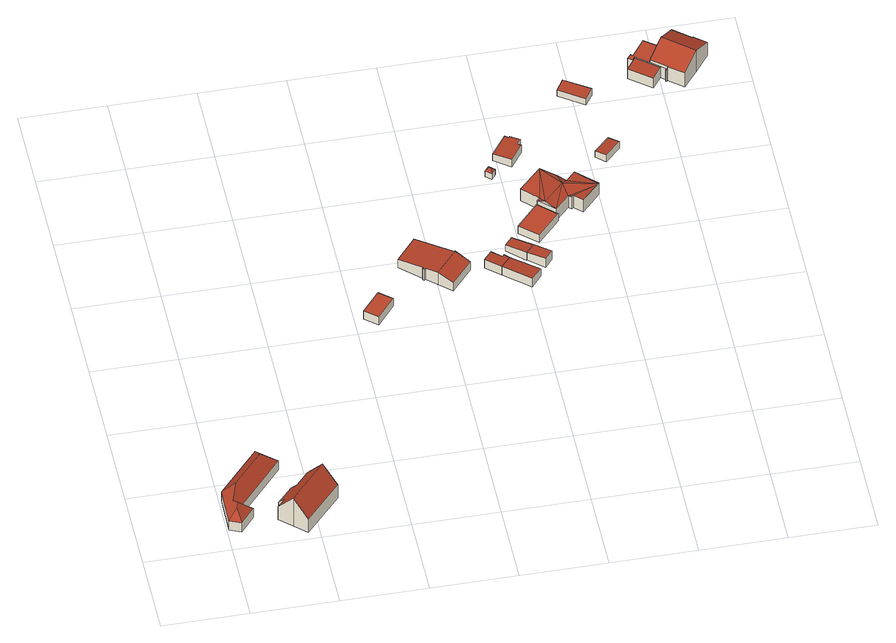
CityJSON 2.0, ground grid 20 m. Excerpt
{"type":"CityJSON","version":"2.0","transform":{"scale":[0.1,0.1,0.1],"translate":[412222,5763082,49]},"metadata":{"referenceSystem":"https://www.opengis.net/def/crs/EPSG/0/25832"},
"CityObjects":{
"building1":{"type":"Building","attributes":{"Gemeindeschluessel":"05515000","Geometrietyp2DReferenz":"3000","function":"31001_2460","roofType":"5000","measuredHeight":6.07},"geometry":[{"type":"Solid","lod":"2","boundaries":[[[[0,1,2,3,4,5,6]],[[7,0,6,8]],[[9,1,0,7]],[[10,2,1,9]],[[11,3,2,10]],[[12,4,3,11]],[[13,5,4,12]],[[8,6,5,13]],[[13,12,14]],[[14,12,11,15]],[[16,17,15,11,10,18]],[[10,9,18]],[[18,9,7,16]],[[16,7,8,17]],[[15,17,8,13,14]]]],"semantics":{"surfaces":[{"type":"GroundSurface"},{"type":"WallSurface"},{"type":"RoofSurface"}],"values":[[0,1,1,1,1,1,1,1,2,2,2,2,2,2,2]]}}]},
"building2":{"type":"Building","attributes":{"Gemeindeschluessel":"05515000","Geometrietyp2DReferenz":"3000","function":"31001_1000","roofType":"3100","measuredHeight":8.55},"address":[{"country":"Germany","locality":"Münster","thoroughfareNumber":"16","thoroughfareName":"Verth"}],"geometry":[{"type":"Solid","lod":"2","boundaries":[[[[19,20,21,22]],[[23,24,20,19]],[[25,26,24,23]],[[27,28,26,25]],[[29,30,28,27]],[[31,32,30,29]],[[33,34,32,31]],[[35,36,34,33]],[[37,38,36,35]],[[22,21,38,37]],[[31,29,27,25,23,19,22,33]],[[37,35,33,22]],[[20,24,26,28,30,32,34,36,38,21]]]],"semantics":{"surfaces":[{"type":"WallSurface"},{"type":"RoofSurface"},{"type":"GroundSurface"}],"values":[[0,0,0,0,0,0,0,0,0,0,1,1,2]]}}]},
"building3":{"type":"Building","attributes":{"Gemeindeschluessel":"05515000","Geometrietyp2DReferenz":"3000","function":"31001_1310","roofType":"1000","measuredHeight":2.4},"geometry":[{"type":"Solid","lod":"2","boundaries":[[[[39,40,41,42]],[[43,44,40,39]],[[45,46,44,43]],[[42,41,46,45]],[[43,39,42,45]],[[40,44,46,41]]]],"semantics":{"surfaces":[{"type":"WallSurface"},{"type":"RoofSurface"},{"type":"GroundSurface"}],"values":[[0,0,0,0,1,2]]}}]},
"building4":{"type":"Building","attributes":{"Gemeindeschluessel":"05515000","Geometrietyp2DReferenz":"3000","function":"31001_1000","roofType":"3100","measuredHeight":3.84},"address":[{"country":"Germany","locality":"Münster","thoroughfareNumber":"14","thoroughfareName":"Verth"}],"geometry":[{"type":"Solid","lod":"2","boundaries":[[[[47,48,49,50]],[[51,52,48,47]],[[53,54,52,51]],[[55,56,54,53]],[[57,58,56,55]],[[59,60,58,57]],[[61,62,60,59]],[[63,64,62,61]],[[65,66,64,63]],[[67,68,66,65]],[[69,70,68,67]],[[50,49,70,69]],[[63,61,59,57,55,53,51,47,50,65]],[[69,67,65,50]],[[48,52,54,56,58,60,62,64,66,68,70,49]]]],"semantics":{"surfaces":[{"type":"WallSurface"},{"type":"RoofSurface"},{"type":"GroundSurface"}],"values":[[0,0,0,0,0,0,0,0,0,0,0,0,1,1,2]]}}]},
"building5":{"type":"Building","attributes":{"Gemeindeschluessel":"05515000","Geometrietyp2DReferenz":"3000","function":"31001_1310","roofType":"2100","measuredHeight":2.63},"geometry":[{"type":"Solid","lod":"2","boundaries":[[[[71,72,73,74]],[[75,76,72,71]],[[77,78,76,75]],[[79,80,78,77]],[[81,82,80,79]],[[74,73,82,81]],[[79,77,75,71,74,81]],[[72,76,78,80,82,73]]]],"semantics":{"surfaces":[{"type":"WallSurface"},{"type":"RoofSurface"},{"type":"GroundSurface"}],"values":[[0,0,0,0,0,0,1,2]]}}]},
"building6":{"type":"Building","attributes":{"Gemeindeschluessel":"05515000","Geometrietyp2DReferenz":"3000","function":"51009_1610","roofType":"2100","measuredHeight":2.66},"geometry":[{"type":"Solid","lod":"2","boundaries":[[[[81,83,84,74]],[[85,86,83,81]],[[87,88,86,85]],[[74,84,88,87]],[[85,81,74,87]],[[83,86,88,84]]]],"semantics":{"surfaces":[{"type":"WallSurface"},{"type":"RoofSurface"},{"type":"GroundSurface"}],"values":[[0,0,0,0,1,2]]}}]},
"building7":{"type":"Building","attributes":{"Gemeindeschluessel":"05515000","Geometrietyp2DReferenz":"3000","function":"31001_2460","roofType":"2100","measuredHeight":2.34},"geometry":[{"type":"Solid","lod":"2","boundaries":[[[[89,90,91,92]],[[93,94,90,89]],[[95,96,94,93]],[[92,91,96,95]],[[93,89,92,95]],[[90,94,96,91]]]],"semantics":{"surfaces":[{"type":"WallSurface"},{"type":"RoofSurface"},{"type":"GroundSurface"}],"values":[[0,0,0,0,1,2]]}}]},
"building8":{"type":"Building","attributes":{"Gemeindeschluessel":"05515000","Geometrietyp2DReferenz":"3000","function":"51009_1610","roofType":"2100","measuredHeight":2.69},"geometry":[{"type":"Solid","lod":"2","boundaries":[[[[97,98,99,100]],[[101,102,98,97]],[[103,104,102,101]],[[100,99,104,103]],[[101,97,100,103]],[[98,102,104,99]]]],"semantics":{"surfaces":[{"type":"WallSurface"},{"type":"RoofSurface"},{"type":"GroundSurface"}],"values":[[0,0,0,0,1,2]]}}]},
"building9":{"type":"Building","attributes":{"Gemeindeschluessel":"05515000","Geometrietyp2DReferenz":"3000","function":"31001_1310","roofType":"5000","measuredHeight":2.4},"geometry":[{"type":"Solid","lod":"2","boundaries":[[[[105,106,107,108]],[[109,110,106,105]],[[111,112,110,109]],[[108,107,112,111]],[[113,111,109,114]],[[109,105,114]],[[114,105,108,113]],[[108,111,113]],[[106,110,112,107]]]],"semantics":{"surfaces":[{"type":"WallSurface"},{"type":"RoofSurface"},{"type":"GroundSurface"}],"values":[[0,0,0,0,1,1,1,1,2]]}}]},
"building10":{"type":"Building","attributes":{"Gemeindeschluessel":"05515000","Geometrietyp2DReferenz":"3000","function":"31001_1310","roofType":"1000","measuredHeight":2.31},"geometry":[{"type":"Solid","lod":"2","boundaries":[[[[115,116,117,118]],[[119,120,116,115]],[[121,122,120,119]],[[123,124,122,121]],[[125,126,124,123]],[[118,117,126,125]],[[123,121,119,115,118,125]],[[116,120,122,124,126,117]]]],"semantics":{"surfaces":[{"type":"WallSurface"},{"type":"RoofSurface"},{"type":"GroundSurface"}],"values":[[0,0,0,0,0,0,1,2]]}}]},
"building11":{"type":"Building","attributes":{"Gemeindeschluessel":"05515000","Geometrietyp2DReferenz":"3000","function":"31001_1310","roofType":"2100","measuredHeight":2.4},"geometry":[{"type":"Solid","lod":"2","boundaries":[[[[127,128,129,130]],[[131,132,128,127]],[[133,134,132,131]],[[135,136,134,133]],[[137,138,136,135]],[[139,140,138,137]],[[141,142,140,139]],[[130,129,142,141]],[[139,137,135,133,131,127,130,141]],[[128,132,134,136,138,140,142,129]]]],"semantics":{"surfaces":[{"type":"WallSurface"},{"type":"RoofSurface"},{"type":"GroundSurface"}],"values":[[0,0,0,0,0,0,0,0,1,2]]}}]},
"building12":{"type":"Building","attributes":{"Gemeindeschluessel":"05515000","Geometrietyp2DReferenz":"3000","function":"31001_1000","roofType":"5000","measuredHeight":4.37},"address":[{"country":"Germany","locality":"Münster","thoroughfareNumber":"12","thoroughfareName":"Verth"}],"geometry":[{"type":"MultiSurface","lod":"2","boundaries":[[[143,144,120,145]],[[146,147,144,143]],[[148,149,147,146]],[[150,151,149,148]],[[152,153,151,150]],[[154,155,153,152]],[[156,157,158,159]],[[160,161,157,156]],[[162,163,161,160]],[[164,122,163,162]],[[145,120,122,164]],[[165,154,152]],[[165,152,150]],[[166,165,150]],[[150,167,166]],[[166,167,148]],[[168,166,148]],[[143,168,148]],[[148,146,143]],[[143,145,168]],[[156,159,165]],[[162,160,156]],[[162,156,165]],[[162,165,166]],[[164,162,166]],[[166,168,164]],[[148,167,150]],[[164,168,145]],[[144,147,149,151,153,155,158,157,161,163,122,120]],[[155,154,165,159,158]],[[165,154,159]]],"semantics":{"surfaces":[{"type":"WallSurface"},{"type":"RoofSurface"},{"type":"GroundSurface"},{"type":"ClosureSurface"}],"values":[0,0,0,0,0,0,0,0,0,0,0,1,1,1,1,1,1,1,1,1,1,1,1,1,1,1,0,0,2,0,3]}}]},
"building13":{"type":"Building","attributes":{"Gemeindeschluessel":"05515000","Geometrietyp2DReferenz":"3000","function":"31001_1310","roofType":"2100","measuredHeight":2.11},"geometry":[{"type":"Solid","lod":"2","boundaries":[[[[169,170,171,172]],[[173,174,170,169]],[[175,176,174,173]],[[172,171,176,175]],[[173,169,172,175]],[[170,174,176,171]]]],"semantics":{"surfaces":[{"type":"WallSurface"},{"type":"RoofSurface"},{"type":"GroundSurface"}],"values":[[0,0,0,0,1,2]]}}]},
"building14":{"type":"Building","attributes":{"Gemeindeschluessel":"05515000","Geometrietyp2DReferenz":"3000","function":"31001_1310","roofType":"2100","measuredHeight":2.14},"geometry":[{"type":"Solid","lod":"2","boundaries":[[[[177,178,179,180]],[[181,182,178,177]],[[183,184,182,181]],[[180,179,184,183]],[[181,177,180,183]],[[178,182,184,179]]]],"semantics":{"surfaces":[{"type":"WallSurface"},{"type":"RoofSurface"},{"type":"GroundSurface"}],"values":[[0,0,0,0,1,2]]}}]},
"building15":{"type":"Building","attributes":{"Gemeindeschluessel":"05515000","Geometrietyp2DReferenz":"3000","function":"31001_2460","roofType":"2100","measuredHeight":3.19},"geometry":[{"type":"Solid","lod":"2","boundaries":[[[[185,186,187,188]],[[189,190,186,185]],[[191,192,190,189]],[[193,194,192,191]],[[188,187,194,193]],[[191,189,185,188,193]],[[186,190,192,194,187]]]],"semantics":{"surfaces":[{"type":"WallSurface"},{"type":"RoofSurface"},{"type":"GroundSurface"}],"values":[[0,0,0,0,0,1,2]]}}]},
"building16":{"type":"Building","attributes":{"Gemeindeschluessel":"05515000","Geometrietyp2DReferenz":"3000","function":"31001_1000"},"address":[{"country":"Germany","locality":"Münster","thoroughfareNumber":"10","thoroughfareName":"Verth"}],"children":["building16-1","building16-2"]},
"building16-1":{"type":"BuildingPart","attributes":{"roofType":"1000","measuredHeight":3.31},"parents":["building16"],"geometry":[{"type":"Solid","lod":"2","boundaries":[[[[195,196,197,198]],[[199,200,196,195]],[[201,202,200,199]],[[203,204,202,201]],[[205,192,204,203]],[[206,190,192,205]],[[207,186,190,206]],[[208,209,186,207]],[[210,211,209,208]],[[212,213,211,210]],[[214,215,213,212]],[[216,217,215,214]],[[212,210,208,207,206,205,203,201,199,195,198,218,219,216,214]],[[220,221,197,196,200,202,204,192,190,186,209,211,213,215,217]],[[217,216,219,220]],[[220,219,218,221]],[[221,218,198,197]]]],"semantics":{"surfaces":[{"type":"WallSurface"},{"type":"RoofSurface"},{"type":"GroundSurface"},{"type":"ClosureSurface"}],"values":[[0,0,0,0,0,0,0,0,0,0,0,0,1,2,0,3,3]]}}]},
"building16-2":{"type":"BuildingPart","attributes":{"roofType":"3100","measuredHeight":6.52},"parents":["building16"],"geometry":[{"type":"Solid","lod":"2","boundaries":[[[[222,217,220,219,223]],[[224,225,217,222]],[[226,227,225,224]],[[228,229,227,226]],[[230,231,229,228]],[[232,233,231,230]],[[234,235,233,232]],[[236,196,235,234]],[[237,198,197,196,236]],[[230,228,226,224,222,223,232]],[[238,237,236,234,232,223]],[[221,220,217,225,227,229,231,233,235,196,197]],[[218,198,237,238]],[[221,197,198,218]],[[218,238,223,219]],[[221,218,219,220]]]],"semantics":{"surfaces":[{"type":"WallSurface"},{"type":"RoofSurface"},{"type":"GroundSurface"},{"type":"ClosureSurface"}],"values":[[0,0,0,0,0,0,0,0,0,1,1,2,0,3,0,3]]}}]}
},
"vertices":[
[62,77,18],[28,38,18],[2,49,18],[3,141,18],[99,250,18],[144,211,18],[42,94,18],[62,77,46],[42,94,46],[28,38,46],[2,49,46],[3,141,46],[99,250,46],[144,211,46],[102,208,79],[33,129,79],[27,75,74],[19,93,64],[22,62,68],
[113,57,61],[113,57,21],[142,32,21],[142,32,106],[131,77,61],[131,77,21],[120,87,44],[120,87,21],[155,125,44],[155,125,21],[166,115,61],[166,115,21],[197,149,61],[197,149,21],[225,124,106],[225,124,21],[254,98,61],[254,98,21],[170,6,61],[170,6,21],
[458,676,49],[458,676,25],[416,626,25],[416,626,49],[488,652,49],[488,652,25],[446,601,49],[446,601,25],
[574,721,57],[574,721,23],[597,700,23],[597,700,61],[571,718,57],[571,718,23],[567,723,56],[567,723,23],[569,726,56],[569,726,23],[521,769,48],[521,769,23],[568,825,48],[568,825,23],[645,757,61],[645,757,23],[646,758,61],[646,758,23],[647,757,61],[647,757,23],[676,731,48],[676,731,23],[626,674,48],[626,674,23],
[707,732,49],[707,732,22],[740,703,22],[740,703,49],[726,755,46],[726,755,22],[748,736,46],[748,736,22],[752,741,46],[752,741,22],[763,730,46],[763,730,22],
[763,730,23],[740,703,23],[823,682,46],[823,682,23],[798,653,49],[798,653,23],
[762,775,40],[762,775,21],[803,738,21],[803,738,45],[780,795,40],[780,795,21],[822,759,45],[822,759,21],
[803,738,46],[803,738,22],[839,708,22],[839,708,49],[822,759,46],[822,759,22],[857,729,49],[857,729,22],
[764,1014,35],[764,1014,18],[777,1002,18],[777,1002,35],[774,1025,35],[774,1025,18],[787,1013,35],[787,1013,18],[778,1011,42],[773,1016,42],
[853,881,44],[853,881,21],[800,823,21],[800,823,44],[854,880,44],[854,880,21],[890,846,44],[890,846,21],[894,844,44],[894,844,21],[841,787,44],[841,787,21],
[827,1029,43],[827,1029,19],[856,1069,19],[856,1069,43],[790,1057,39],[790,1057,19],[826,1107,39],[826,1107,19],[835,1100,40],[835,1100,19],[837,1103,40],[837,1103,19],[858,1087,42],[858,1087,19],[849,1075,42],[849,1075,19],
[861,887,57],[861,887,21],[854,880,57],[825,922,57],[825,922,21],[878,976,57],[878,976,21],[929,928,57],[929,928,21],[951,951,57],[951,951,21],[997,907,57],[997,907,21],[935,879,57],[935,879,21],[954,861,21],[954,861,57],[931,875,57],[931,875,21],[924,881,57],[924,881,21],[890,846,57],[997,906,54],[917,914,65],[911,944,60],[870,865,65],
[1069,1040,41],[1069,1040,19],[1048,1060,19],[1048,1060,37],[1033,1005,41],[1033,1005,19],[1012,1025,37],[1012,1025,19],
[1026,1196,27],[1026,1196,9],[1044,1222,9],[1044,1222,31],[969,1236,28],[969,1236,9],[986,1261,31],[986,1261,9],
[1147,1282,37],[1147,1282,6],[1131,1262,6],[1131,1262,35],[1153,1290,38],[1153,1290,6],[1203,1250,38],[1203,1250,6],[1181,1222,35],[1181,1222,6],
[1216,1239,40],[1216,1239,6],[1217,1239,6],[1217,1239,40],[1214,1236,40],[1214,1236,6],[1211,1238,40],[1211,1238,6],[1214,1241,40],[1214,1241,6],[1203,1250,40],[1153,1290,40],[1147,1282,40],[1137,1289,40],[1137,1289,6],[1145,1300,40],[1145,1300,6],[1150,1296,40],[1150,1296,6],[1181,1337,40],[1181,1337,6],[1216,1309,40],[1216,1309,6],[1182,1267,40],[1215,1308,40],[1215,1308,6],[1182,1267,6],
[1216,1309,71],[1215,1308,72],[1247,1350,48],[1247,1350,6],[1287,1317,48],[1287,1317,6],[1289,1320,46],[1289,1320,6],[1317,1298,46],[1317,1298,6],[1283,1253,72],[1283,1253,6],[1250,1212,48],[1250,1212,6],[1216,1239,48],[1217,1239,48],[1182,1267,48]
]}
